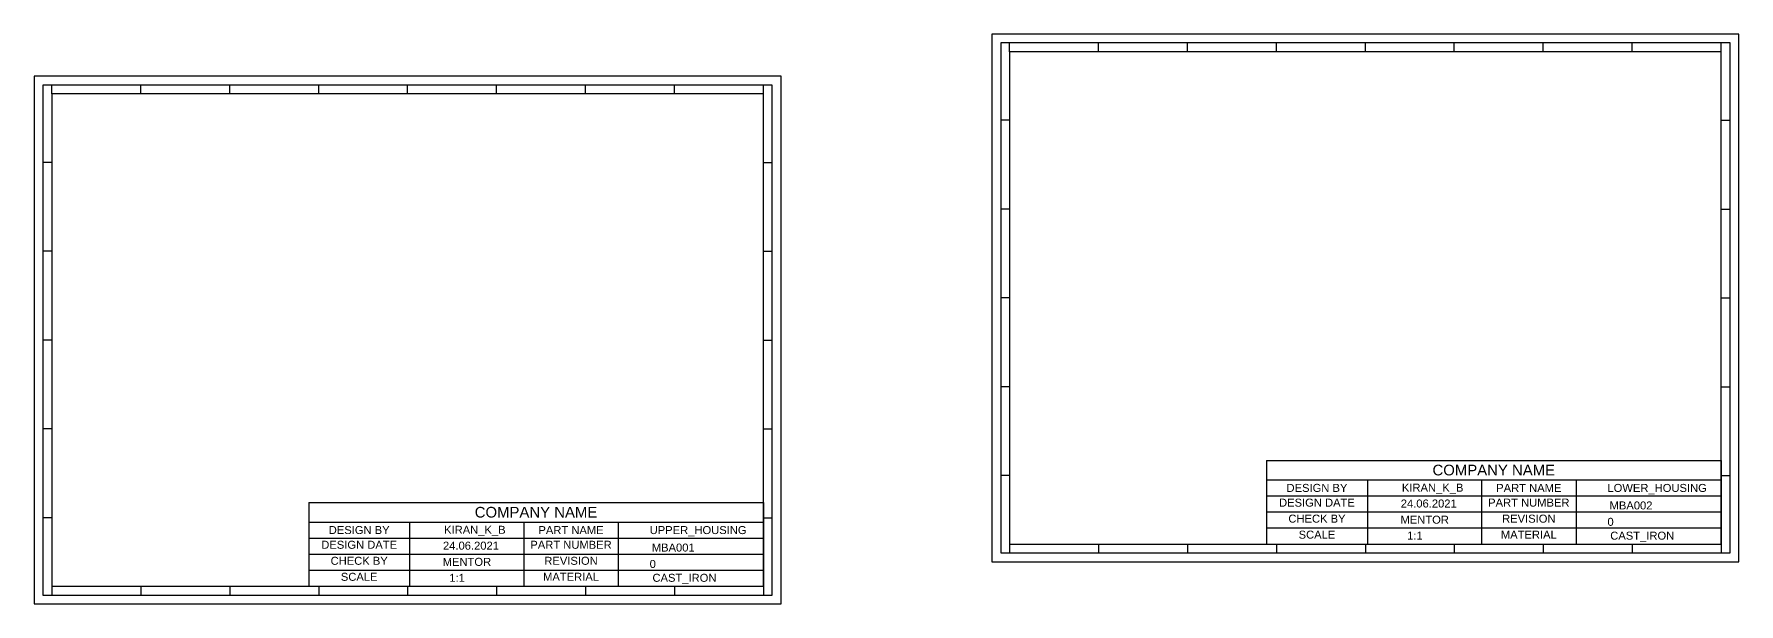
# Model space of a CAD drawing. Header units: millimetres. Extents: x 34830 to 39055, y 27793 to 28482.
# Drawn here: x 36033 to 36991, y 28014 to 28335 of the extents above; entities that cross this region are included whole.
import ezdxf

# ---------------------------------------------------------------- set-up
doc = ezdxf.new("R2010")
doc.units = ezdxf.units.MM
doc.layers.add('template', color=90, linetype='Continuous')
doc.styles.get("Standard").update_dxf_attribs({"font": 'arial.ttf'})

# ---------------------------------------------------------------- blocks, each defined once
blk = doc.blocks.new('*T203')
at = {"color": 0, "linetype": 'ByBlock', "lineweight": -2, "transparency": 16777216}
for p, q in [((0, 0), (255.62, 0)), ((0, 0), (0, -47.09)), ((255.62, 0), (255.62, -47.09)), ((0, -11.02), (255.62, -11.02)), ((56.77, -11.02), (56.77, -47.09)), ((120.95, -11.02), (120.95, -47.09)), ((174.05, -11.02), (174.05, -47.09)), ((0, -20.04), (255.62, -20.04)), ((0, -29.06), (255.62, -29.06)), ((0, -38.07), (255.62, -38.07)), ((0, -47.09), (255.62, -47.09))]:
    blk.add_line(p, q, dxfattribs=at)
at = {"color": 0, "transparency": 16777216}
for s, insert, char_height, width, attachment_point in [('COMPANY NAME', (127.81, -5.51), 6, 252.6206, 5), ('DESIGN BY', (28.39, -15.53), 4.5, 53.7729, 5), ('PART NAME', (147.5, -15.53), 4.5, 50.1034, 5), ('DESIGN DATE', (28.39, -21.54), 4.5, 53.7729, 2), ('PART NUMBER', (147.5, -21.54), 4.5, 50.1034, 2), ('CHECK BY', (28.39, -30.56), 4.5, 53.7729, 2), ('REVISION', (147.5, -30.56), 4.5, 50.1034, 2), ('SCALE', (28.39, -39.57), 4.5, 53.7729, 2), ('MATERIAL', (147.5, -39.57), 4.5, 50.1034, 2)]:
    blk.add_mtext(s, dxfattribs=dict(at, insert=insert, char_height=char_height, width=width, attachment_point=attachment_point))
blk = doc.blocks.new('SAMPLE')
at = {"layer": 'template'}
for p, q in [((10, 287), (10, 292)), ((60, 287), (60, 292)), ((110, 287), (110, 292)), ((160, 287), (160, 292)), ((210, 287), (210, 292)), ((260, 287), (260, 292)), ((310, 287), (310, 292)), ((360, 287), (360, 292)), ((410, 287), (410, 292)), ((10, 248.5), (5, 248.5)), ((410, 248.5), (415, 248.5)), ((10, 198.5), (5, 198.5)), ((410, 198.5), (415, 198.5)), ((10, 148.5), (5, 148.5)), ((410, 148.5), (415, 148.5)), ((10, 98.5), (5, 98.5)), ((410, 98.5), (415, 98.5)), ((10, 48.5), (5, 48.5)), ((410, 48.5), (415, 48.5)), ((10, 10), (10, 5)), ((60, 10), (60, 5)), ((110, 10), (110, 5)), ((160, 10), (160, 5)), ((210, 10), (210, 5)), ((260, 10), (260, 5)), ((310, 10), (310, 5)), ((360, 10), (360, 5)), ((410, 10), (410, 5))]:
    blk.add_line(p, q, dxfattribs=at)
for points in [[(0, 0), (420, 0), (420, 297), (0, 297)], [(5, 5), (415, 5), (415, 292), (5, 292)], [(10, 10), (410, 10), (410, 287), (10, 287)]]:
    blk.add_lwpolyline(points, close=True, dxfattribs=at)
blk.add_blockref('*T203', (154.38, 57.09))
at = {"color": 0}
for tag, p in [('DESIGN_BY', (230.52, 39.47)), ('PART_NAME', (346.09, 39.32)), ('DESIGN_DATE', (229.89, 30.55)), ('PART_NUMBER', (347.29, 29.47)), ('CHECK_BY', (229.73, 21.43)), ('REVISION', (346.09, 20.25)), ('SCALE', (233.47, 12.45)), ('MATERIAL', (347.67, 12.46))]:
    blk.add_attdef(tag, p, '', height=4.5, dxfattribs=at)

msp = doc.modelspace()

# ---------------------------------------------------------------- block references
at = {"color": 0}
for p, values in [((36571.28242, 28037.53425), {'MATERIAL': 'CAST_IRON', 'REVISION': '0', 'PART_NUMBER': 'MBA002', 'PART_NAME': 'LOWER_HOUSING', 'SCALE': '1:1', 'CHECK_BY': 'MENTOR', 'DESIGN_DATE': '24.06.2021', 'DESIGN_BY': 'KIRAN_K_B'}), ((36032.79093, 28013.81768), {'MATERIAL': 'CAST_IRON', 'REVISION': '0', 'PART_NUMBER': 'MBA001', 'PART_NAME': 'UPPER_HOUSING', 'SCALE': '1:1', 'CHECK_BY': 'MENTOR', 'DESIGN_DATE': '24.06.2021', 'DESIGN_BY': 'KIRAN_K_B'})]:
    msp.add_blockref('SAMPLE', p, dxfattribs=at).add_auto_attribs(values)

doc.saveas('drawing.dxf')
